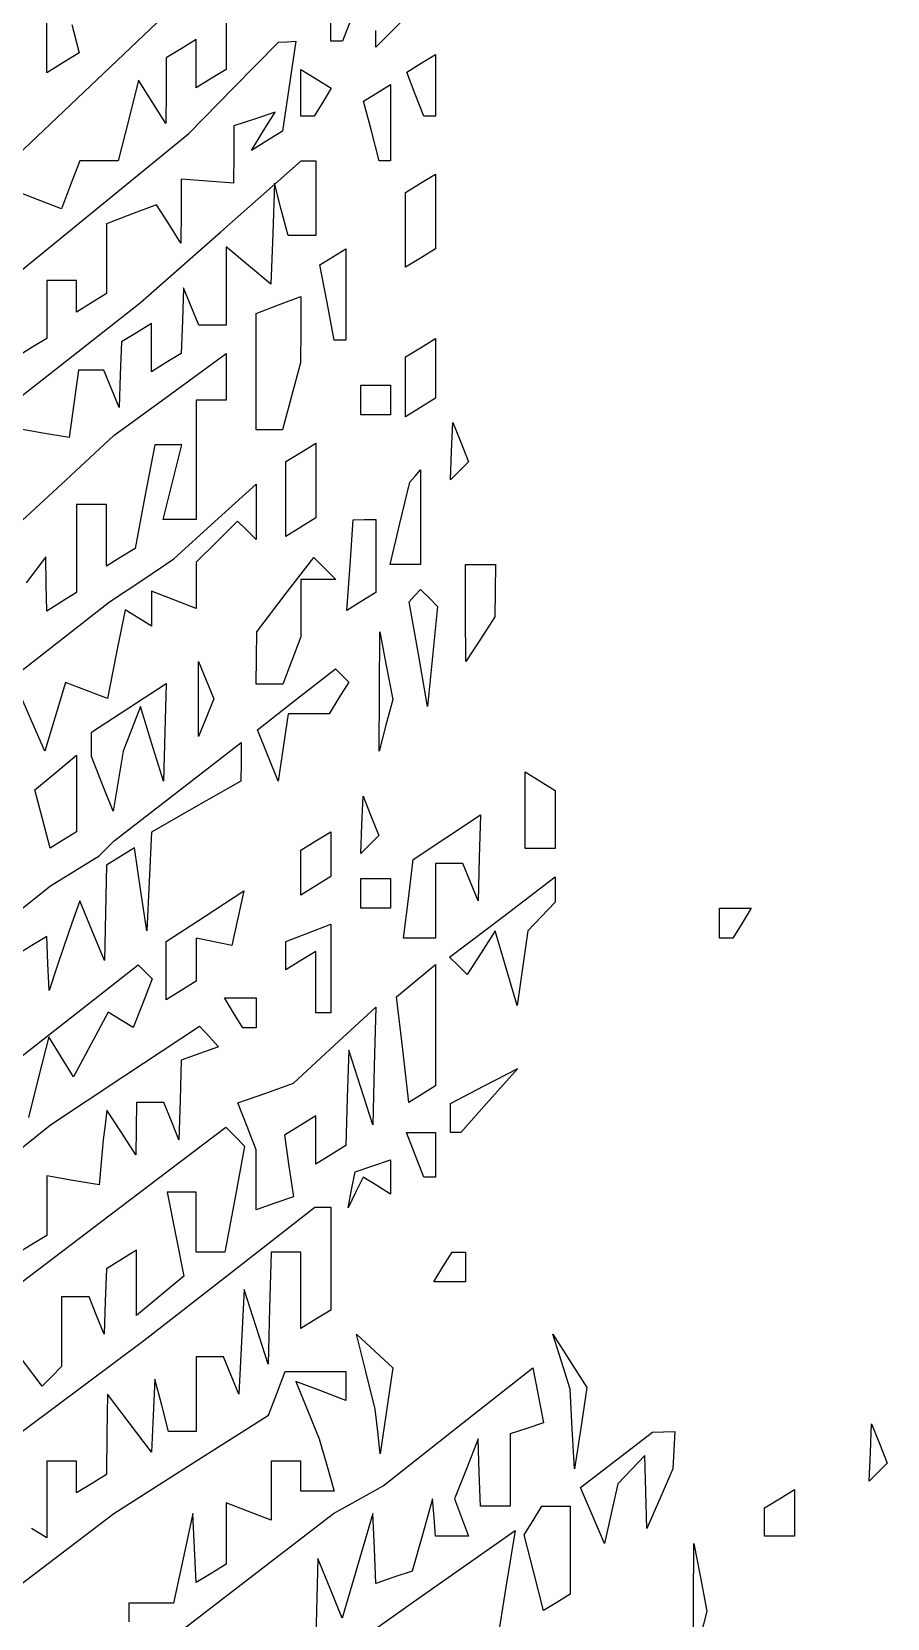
# Model space of a CAD drawing. Extents: x 137 to 489, y 18 to 824.
# Drawn here: x 405.4 to 451.1, y 401.4 to 486.3 of the extents above; entities that cross this region are included whole.
import ezdxf

# ---------------------------------------------------------------- set-up
doc = ezdxf.new("R2010")
doc.units = 0
doc.layers.add('Vrstva_1', color=7, linetype='CONTINUOUS')

msp = doc.modelspace()

# ---------------------------------------------------------------- linework, layer by layer
at = {"layer": 'Vrstva_1', "color": 7}
for p, q in [((409.21251, 484.107591), (414.557348, 489.201704)), ((406.157357, 486.203641), (406.157357, 488.289061)), ((415.757367, 487.413468), (415.757367, 485.860706)), ((407.501858, 486.702935), (407.896639, 485.193232)), ((421.357351, 485.8128), (421.357351, 487.012791)), ((422.446649, 487.012791), (421.986161, 485.8128)), ((425.409817, 487.145254), (424.583575, 486.319011)), ((406.157357, 484.11822), (406.157357, 486.203641)), ((414.157351, 485.907902), (413.357357, 485.413483)), ((414.157351, 484.61349), (414.157351, 485.907902)), ((415.757367, 485.860706), (415.757367, 484.307887)), ((416.157364, 483.319389), (418.557345, 485.768948)), ((418.557345, 485.768948), (419.018797, 485.791625)), ((419.018797, 485.791625), (419.480249, 485.814302)), ((419.480249, 485.814302), (419.12657, 483.404513)), ((421.67177, 485.8128), (421.357351, 485.8128)), ((421.986161, 485.8128), (421.67177, 485.8128)), ((423.757361, 485.492797), (423.757361, 486.387354)), ((424.583575, 486.319011), (423.757361, 485.492797)), ((407.896639, 485.193232), (407.026942, 484.655726)), ((412.557364, 484.919065), (412.546025, 483.166261)), ((413.357357, 485.413483), (412.557364, 484.919065)), ((426.192293, 484.634239), (426.957364, 485.107087)), ((426.957364, 485.107087), (426.957364, 483.459874)), ((403.867672, 479.013477), (409.21251, 484.107591)), ((407.027055, 484.655726), (406.157357, 484.11822)), ((407.026942, 484.655726), (407.027055, 484.655726)), ((414.157351, 483.319049), (414.157351, 484.61349)), ((415.757367, 484.307887), (414.957345, 483.813468)), ((419.757364, 483.059877), (419.757364, 484.307065)), ((419.757364, 484.307065), (420.570397, 483.804595)), ((425.427222, 484.16142), (426.192293, 484.634239)), ((425.877874, 482.987027), (425.427222, 484.16142)), ((411.069118, 483.730016), (410.527446, 481.571745)), ((411.801902, 482.571751), (411.069118, 483.730016)), ((412.546025, 483.166261), (412.534687, 481.413487)), ((413.757354, 480.86983), (416.157364, 483.319389)), ((414.957345, 483.813468), (414.157351, 483.319049)), ((419.12657, 483.404513), (418.772891, 480.994724)), ((420.570397, 483.804595), (421.383458, 483.302098)), ((421.383458, 483.302098), (420.923197, 482.55738)), ((423.83245, 483.058998), (424.557354, 483.506986)), ((424.557354, 483.506986), (424.557354, 481.459776)), ((426.957364, 483.459874), (426.957364, 481.812661)), ((412.534687, 481.413487), (411.801902, 482.571751)), ((419.757364, 481.812661), (419.757364, 483.059877)), ((420.923197, 482.55738), (420.462935, 481.812661)), ((423.107575, 482.610983), (423.83245, 483.058998)), ((423.52577, 481.011761), (423.107575, 482.610983)), ((426.328526, 481.812661), (425.877874, 482.987027)), ((410.527446, 481.571745), (409.985745, 479.413474)), ((417.272117, 481.652561), (416.164139, 481.283235)), ((418.380066, 482.021858), (417.272117, 481.652561)), ((417.745106, 480.994469), (418.380066, 482.021858)), ((420.110135, 481.812661), (419.757364, 481.812661)), ((420.462935, 481.812661), (420.110135, 481.812661)), ((424.557354, 481.459776), (424.557354, 479.412567)), ((426.642945, 481.812661), (426.328526, 481.812661)), ((426.957364, 481.812661), (426.642945, 481.812661)), ((402.557357, 471.724838), (413.757354, 480.86983)), ((416.164139, 481.283235), (416.161304, 479.748756)), ((417.110145, 479.96708), (417.745106, 480.994469)), ((418.772891, 480.994724), (417.941518, 480.480888)), ((423.943965, 479.412567), (423.52577, 481.011761)), ((416.161304, 479.748756), (416.158469, 478.214306)), ((417.941518, 480.480888), (417.110145, 479.96708)), ((407.930372, 479.413474), (407.43805, 478.130485)), ((408.958044, 479.413474), (407.930372, 479.413474)), ((409.985745, 479.413474), (408.958044, 479.413474)), ((415.468318, 475.613405), (419.77389, 479.413389)), ((419.77389, 479.413389), (420.165411, 479.413389)), ((420.165411, 479.413389), (420.556961, 479.413389)), ((420.556961, 479.413389), (420.556961, 477.413405)), ((424.250646, 479.412567), (423.943965, 479.412567)), ((424.557354, 479.412567), (424.250646, 479.412567)), ((407.43805, 478.130485), (406.945701, 476.847468)), ((413.358463, 478.436542), (413.347124, 476.725436)), ((414.758466, 478.325424), (413.358463, 478.436542)), ((416.158469, 478.214306), (414.758466, 478.325424)), ((418.342564, 478.213398), (418.249871, 475.515439)), ((418.708403, 476.813395), (418.342564, 478.213398)), ((425.357348, 477.718157), (426.157342, 478.212576)), ((426.157342, 478.212576), (426.957364, 478.706995)), ((426.957364, 478.706995), (426.957364, 476.706983)), ((405.793389, 477.289644), (404.641106, 477.73182)), ((406.945701, 476.847468), (405.793389, 477.289644)), ((420.556961, 477.413405), (420.556961, 475.413392)), ((425.357348, 475.718145), (425.357348, 477.718157)), ((410.696334, 476.555839), (409.36028, 476.043137)), ((412.032359, 477.068513), (410.696334, 476.555839)), ((412.684072, 476.041436), (412.032359, 477.068513)), ((413.347124, 476.725436), (413.335786, 475.014331)), ((419.074271, 475.413392), (418.708403, 476.813395)), ((426.957364, 476.706983), (426.957364, 474.706998)), ((409.36028, 476.043137), (409.36028, 474.175956)), ((411.162775, 471.813392), (415.468318, 475.613405)), ((413.335786, 475.014331), (412.684072, 476.041436)), ((418.249871, 475.515439), (418.156894, 472.81748)), ((425.357348, 473.718132), (425.357348, 475.718145)), ((416.956904, 473.813405), (415.756913, 474.809301)), ((415.756913, 474.809301), (415.756913, 472.711351)), ((419.815616, 475.413392), (419.074271, 475.413392)), ((420.556961, 475.413392), (419.815616, 475.413392)), ((421.464643, 474.278769), (422.157345, 474.706885)), ((422.157345, 474.706885), (422.157345, 472.259679)), ((426.957364, 474.706998), (426.157342, 474.21258)), ((409.36028, 474.175956), (409.36028, 472.308746)), ((418.156894, 472.81748), (416.956904, 473.813405)), ((420.77194, 473.850652), (421.464643, 474.278769)), ((421.157906, 471.831562), (420.77194, 473.850652)), ((426.157342, 474.21258), (425.357348, 473.718132)), ((406.960299, 473.014318), (406.160277, 473.014318)), ((406.160277, 473.014318), (406.160277, 471.461556)), ((407.760293, 473.014318), (406.960299, 473.014318)), ((407.760293, 472.167128), (407.760293, 473.014318)), ((407.760293, 471.319909), (407.760293, 472.167128)), ((409.36028, 472.308746), (408.560287, 471.814328)), ((413.483216, 472.613386), (413.420003, 470.860611)), ((413.886728, 471.61338), (413.483216, 472.613386)), ((415.756913, 472.711351), (415.756913, 470.613402)), ((418.557345, 471.701764), (419.757364, 472.162252)), ((419.757364, 472.162252), (419.746025, 470.387339)), ((422.157345, 472.259679), (422.157345, 469.812444)), ((406.160277, 471.461556), (406.160277, 469.908765)), ((406.571896, 468.213392), (411.162775, 471.813392)), ((408.560287, 471.814328), (407.760293, 471.319909)), ((414.290239, 470.613402), (413.886728, 471.61338)), ((417.357354, 471.241276), (418.557345, 471.701764)), ((421.543871, 469.812444), (421.157906, 471.831562)), ((411.756803, 470.707824), (410.956809, 470.213405)), ((411.756803, 469.413383), (411.756803, 470.707824)), ((413.420003, 470.860611), (413.356791, 469.107808)), ((415.023562, 470.613402), (414.290239, 470.613402)), ((415.756913, 470.613402), (415.023562, 470.613402)), ((417.357354, 468.12685), (417.357354, 471.241276)), ((406.160277, 469.908765), (405.420832, 469.451735)), ((410.156816, 469.718957), (410.093603, 467.966183)), ((410.956809, 470.213405), (410.156816, 469.718957)), ((419.746025, 470.387339), (419.734687, 468.612454)), ((421.850608, 469.812444), (421.543871, 469.812444)), ((422.157345, 469.812444), (421.850608, 469.812444)), ((426.157342, 469.412561), (426.957364, 469.907008)), ((426.957364, 469.907008), (426.957364, 468.306992)), ((405.420832, 469.451735), (404.681386, 468.994734)), ((411.756803, 468.11897), (411.756803, 469.413383)), ((413.356791, 469.107808), (412.556797, 468.613389)), ((412.757348, 466.902595), (415.757367, 469.094825)), ((415.757367, 469.094825), (415.757367, 467.854101)), ((425.357348, 468.918142), (426.157342, 469.412561)), ((425.357348, 467.318154), (425.357348, 468.918142)), ((401.981017, 464.613392), (406.571896, 468.213392)), ((407.867981, 468.213392), (407.612296, 466.413392)), ((408.545688, 468.213392), (407.867981, 468.213392)), ((409.223367, 468.213392), (408.545688, 468.213392)), ((409.626879, 467.213386), (409.223367, 468.213392)), ((410.093603, 467.966183), (410.030391, 466.21338)), ((412.556797, 468.613389), (411.756803, 468.11897)), ((417.357354, 465.012454), (417.357354, 468.12685)), ((419.734687, 468.612454), (419.252315, 466.812454)), ((426.957364, 468.306992), (426.957364, 466.707005)), ((410.030391, 466.21338), (409.626879, 467.213386)), ((415.757367, 467.854101), (415.757367, 466.613405)), ((422.957367, 466.612583), (422.957367, 467.412576)), ((422.957367, 467.412576), (423.757361, 467.412576)), ((423.757361, 467.412576), (424.557354, 467.412576)), ((424.557354, 467.412576), (424.557354, 466.612583)), ((425.357348, 465.718139), (425.357348, 467.318154)), ((407.612296, 466.413392), (407.356611, 464.613392)), ((409.757357, 464.710394), (412.757348, 466.902595)), ((414.957345, 466.613405), (414.157351, 466.613405)), ((414.157351, 466.613405), (414.157351, 463.413402)), ((415.757367, 466.613405), (414.957345, 466.613405)), ((419.252315, 466.812454), (418.769943, 465.012454)), ((422.957367, 465.812561), (422.957367, 466.612583)), ((424.557354, 466.612583), (424.557354, 465.812561)), ((426.157342, 466.212557), (425.357348, 465.718139)), ((426.957364, 466.707005), (426.157342, 466.212557)), ((423.757361, 465.812561), (422.957367, 465.812561)), ((424.557354, 465.812561), (423.757361, 465.812561)), ((427.82057, 463.878992), (427.883783, 465.412309)), ((427.883783, 465.412309), (428.303962, 464.362328)), ((405.956608, 464.848384), (404.556633, 465.083376)), ((407.356611, 464.613392), (405.956608, 464.848384)), ((406.957351, 462.115587), (409.757357, 464.710394)), ((418.06406, 465.012454), (417.357354, 465.012454)), ((418.769943, 465.012454), (418.063238, 465.012454)), ((418.063238, 465.012454), (418.06406, 465.012454)), ((411.935414, 464.213395), (411.415398, 461.441452)), ((412.661622, 464.213395), (411.935414, 464.213395)), ((413.38783, 464.213395), (412.661622, 464.213395)), ((412.885871, 462.213383), (413.38783, 464.213395)), ((418.957342, 463.318016), (419.757364, 463.812435)), ((419.757364, 463.812435), (420.557357, 464.306854)), ((420.557357, 464.306854), (420.557357, 462.306841)), ((427.757357, 462.345647), (427.82057, 463.878992)), ((428.303962, 464.362328), (428.724142, 463.312318)), ((414.157351, 463.413402), (414.157351, 460.213398)), ((418.957342, 461.318003), (418.957342, 463.318016)), ((425.869909, 462.545773), (426.157342, 462.879099)), ((426.157342, 462.879099), (426.157342, 460.345776)), ((428.240693, 462.828983), (427.757357, 462.345647)), ((428.240806, 462.828983), (428.240693, 462.828983)), ((428.724142, 463.312318), (428.240806, 462.828983)), ((404.157345, 459.520809), (406.957351, 462.115587)), ((412.383912, 460.213398), (412.885871, 462.213383)), ((415.157216, 460.112598), (417.357213, 462.112724)), ((417.357213, 462.112724), (417.357213, 460.629723)), ((420.557357, 462.306841), (420.557357, 460.306857)), ((425.054665, 460.012422), (425.582447, 462.212419)), ((425.582447, 462.212419), (425.869909, 462.545773)), ((411.415398, 461.441452), (410.895383, 458.669509)), ((418.957342, 459.317991), (418.957342, 461.318003)), ((408.557367, 461.013392), (407.757345, 461.013392)), ((407.757345, 461.013392), (407.757345, 458.660608)), ((409.357361, 461.013392), (408.557367, 461.013392)), ((409.357361, 459.36618), (409.357361, 461.013392)), ((417.357213, 460.629723), (417.357213, 459.146721)), ((420.557357, 460.306857), (419.757364, 459.812438)), ((426.157342, 460.345776), (426.157342, 457.812425)), ((413.270617, 460.213398), (412.383912, 460.213398)), ((412.957219, 458.112472), (415.157216, 460.112598)), ((414.157351, 460.213398), (413.270617, 460.213398)), ((416.366731, 460.137203), (415.261984, 459.032428)), ((416.861972, 459.641962), (416.366731, 460.137203)), ((417.357213, 459.146721), (416.861972, 459.641962)), ((419.757364, 459.812438), (418.957342, 459.317991)), ((422.387348, 457.782151), (422.557427, 460.20926)), ((422.557427, 460.20926), (423.157436, 460.210847)), ((423.157436, 460.210847), (423.757446, 460.212463)), ((423.757446, 460.212463), (423.757446, 458.259676)), ((424.526882, 457.812425), (425.054665, 460.012422)), ((407.757345, 458.660608), (407.757345, 456.307824)), ((409.357361, 457.718967), (409.357361, 459.36618)), ((410.895383, 458.669509), (410.126372, 458.194252)), ((415.261984, 459.032428), (414.157209, 457.927682)), ((406.106334, 458.213386), (405.052668, 456.825827)), ((406.131846, 456.766186), (406.106334, 458.213386)), ((410.126372, 458.194252), (409.357361, 457.718967)), ((411.239367, 456.962939), (412.957219, 458.112472)), ((414.157209, 457.927682), (414.157209, 456.695632)), ((418.918876, 456.200476), (420.446353, 458.188526)), ((420.446353, 458.188526), (421.0344, 457.600479)), ((422.217269, 455.355043), (422.387348, 457.782151)), ((423.757446, 458.259676), (423.757446, 456.306888)), ((425.342126, 457.812425), (424.526882, 457.812425)), ((426.157342, 457.812425), (425.342126, 457.812425)), ((428.570532, 455.212432), (428.559194, 457.812425)), ((428.559194, 457.812425), (429.359187, 457.812425)), ((429.359187, 457.812425), (430.159209, 457.812425)), ((430.159209, 457.812425), (430.147871, 456.412422)), ((409.521515, 455.813405), (411.239367, 456.962939)), ((420.68914, 457.012432), (419.755805, 457.012432)), ((419.755805, 457.012432), (419.755805, 455.477868)), ((421.622447, 457.012432), (420.68914, 457.012432)), ((421.0344, 457.600479), (421.622447, 457.012432)), ((406.157357, 455.318957), (406.131846, 456.766186)), ((407.757345, 456.307824), (406.957351, 455.813405)), ((412.957219, 455.924098), (411.7572, 456.384586)), ((411.7572, 456.384586), (411.7572, 455.451761)), ((414.157209, 456.695632), (414.157209, 455.463609)), ((417.39137, 454.212425), (418.918876, 456.200476)), ((423.757446, 456.306888), (422.987386, 455.830951)), ((425.547128, 455.812441), (425.852334, 456.145795)), ((425.852334, 456.145795), (426.157483, 456.479121)), ((426.157483, 456.479121), (426.613918, 456.022687)), ((426.613918, 456.022687), (427.070353, 455.56628)), ((430.147871, 456.412422), (430.136532, 455.012419)), ((396.43937, 445.589688), (409.521515, 455.813405)), ((406.957351, 455.813405), (406.157357, 455.318957)), ((410.352009, 455.387414), (409.877858, 453.016602)), ((411.054605, 454.953203), (410.352009, 455.387414)), ((411.7572, 455.451761), (411.7572, 454.518964)), ((414.157209, 455.463609), (412.957219, 455.924098)), ((419.755805, 455.477868), (419.755805, 453.943276)), ((422.987301, 455.830951), (422.217269, 455.355043)), ((422.987386, 455.830951), (422.987301, 455.830951)), ((426.04132, 453.012463), (425.547128, 455.812441)), ((427.070353, 455.56628), (426.802791, 452.889354)), ((428.581871, 452.612438), (428.570532, 455.212432)), ((411.7572, 454.518964), (411.054605, 454.953203)), ((430.136532, 455.012419), (429.357345, 453.812428)), ((417.374362, 452.812422), (417.39137, 454.212425)), ((419.755805, 453.943276), (419.270202, 452.677861)), ((423.959953, 451.012734), (423.976961, 454.212737)), ((423.976961, 454.212737), (424.324857, 452.403411)), ((429.357345, 453.812428), (428.581871, 452.612438)), ((409.877858, 453.016602), (409.403707, 450.645789)), ((414.283663, 450.612737), (414.283663, 452.61275)), ((414.283663, 452.61275), (414.687175, 451.612743)), ((417.357354, 451.412419), (417.374362, 452.812422)), ((419.270202, 452.677861), (418.784627, 451.412419)), ((426.535483, 450.212457), (426.04132, 453.012463)), ((426.802791, 452.889354), (426.535483, 450.212457)), ((419.515965, 450.59451), (421.601698, 452.235146)), ((421.601698, 452.235146), (421.959685, 451.877159)), ((421.959685, 451.877159), (422.317644, 451.5192)), ((424.324857, 452.403411), (424.672781, 450.594085)), ((405.366832, 449.413398), (404.669679, 451.013386)), ((407.167483, 451.503893), (406.61572, 449.658652)), ((408.285581, 451.074841), (407.167483, 451.503893)), ((409.403707, 450.645789), (408.285581, 451.074841)), ((410.557408, 450.139181), (412.55742, 451.449638)), ((412.55742, 451.449638), (412.477767, 448.831191)), ((414.687175, 451.612743), (415.090687, 450.612737)), ((418.07177, 451.412419), (417.357354, 451.412419)), ((418.784627, 451.412419), (418.070211, 451.412419)), ((418.070211, 451.412419), (418.07177, 451.412419)), ((422.317644, 451.5192), (421.790343, 450.665972)), ((423.942945, 447.812731), (423.959953, 451.012734)), ((408.557424, 448.828724), (410.557408, 450.139181)), ((411.177855, 450.21274), (410.714561, 449.01275)), ((411.787984, 448.212728), (411.177855, 450.21274)), ((414.283663, 448.612753), (414.283663, 450.612737)), ((415.090687, 450.612737), (414.687175, 449.612731)), ((417.430233, 448.953874), (419.515965, 450.59451)), ((421.790343, 450.665972), (421.263014, 449.812743)), ((424.672781, 450.594085), (424.308728, 449.203408)), ((406.063984, 447.813383), (405.366832, 449.413398)), ((406.61572, 449.658652), (406.063984, 447.813383)), ((414.687175, 449.612731), (414.283663, 448.612753)), ((419.068715, 449.812743), (418.805773, 448.012743)), ((420.165865, 449.812743), (419.068715, 449.812743)), ((421.263014, 449.812743), (420.165865, 449.812743)), ((424.307027, 449.203408), (423.942945, 447.812731)), ((424.308728, 449.203408), (424.307027, 449.203408)), ((408.557424, 448.186167), (408.557424, 448.828724)), ((410.714561, 449.01275), (410.251294, 447.812731)), ((412.477767, 448.831191), (412.398113, 446.212743)), ((417.986617, 447.583323), (417.430233, 448.953874)), ((406.639928, 446.681169), (407.757345, 447.608551)), ((407.757345, 447.608551), (407.757345, 445.557798)), ((408.557424, 447.543609), (408.557424, 448.186167)), ((409.133792, 446.078183), (408.557424, 447.543609)), ((410.251294, 447.812731), (409.980869, 446.212743)), ((412.398113, 446.212743), (411.787984, 448.212728)), ((413.16052, 445.650973), (416.560507, 448.288668)), ((416.560507, 448.288668), (416.554838, 447.250989)), ((418.543002, 446.212743), (417.986617, 447.583323)), ((418.805773, 448.012743), (418.543002, 446.212743)), ((405.522539, 445.753786), (406.639928, 446.681169)), ((416.554838, 447.250989), (416.549169, 446.213282)), ((431.757354, 444.659953), (431.757354, 446.707162)), ((431.757354, 446.707162), (432.557348, 446.212743)), ((409.710132, 444.612728), (409.133792, 446.078183)), ((409.980557, 446.212743), (409.710132, 444.612728)), ((409.980869, 446.212743), (409.980557, 446.212743)), ((416.549169, 446.213282), (414.154233, 444.850498)), ((432.557348, 446.212743), (433.357342, 445.718324)), ((405.930898, 444.192208), (405.522539, 445.753786)), ((407.757345, 445.557798), (407.757345, 443.507046)), ((409.760504, 443.013279), (413.16052, 445.650973)), ((423.02058, 443.87932), (423.083792, 445.412665)), ((423.083792, 445.412665), (423.503972, 444.362655)), ((433.357342, 445.718324), (433.357342, 444.165534)), ((406.339257, 442.63063), (405.930898, 444.192208)), ((414.154233, 444.850498), (411.759269, 443.487685)), ((423.503972, 444.362655), (423.924151, 443.312646)), ((427.557345, 443.219471), (429.357345, 444.407783)), ((429.357345, 444.407783), (429.294132, 442.110217)), ((431.757354, 442.612743), (431.757354, 444.659953)), ((433.357342, 444.165534), (433.357342, 442.612743)), ((407.757345, 443.507046), (407.048315, 443.068838)), ((411.759269, 443.487685), (411.639364, 440.850501)), ((420.557357, 443.012627), (421.357351, 443.507046)), ((421.357351, 443.507046), (421.357351, 442.307055)), ((422.957367, 442.346003), (423.02058, 443.87932)), ((423.924151, 443.312646), (423.440816, 442.82931)), ((407.048315, 443.068838), (406.339257, 442.63063)), ((408.96051, 442.213285), (409.360507, 442.613282)), ((409.360507, 442.613282), (409.760504, 443.013279)), ((410.850283, 442.640409), (410.104743, 442.179638)), ((411.184885, 440.426835), (410.850283, 442.640409)), ((419.757364, 442.518208), (420.557357, 443.012627)), ((419.757364, 441.318217), (419.757364, 442.518208)), ((423.440702, 442.82931), (422.957367, 442.346003)), ((423.440816, 442.82931), (423.440702, 442.82931)), ((425.757345, 442.031131), (427.557345, 443.219471)), ((432.557348, 442.612743), (431.757354, 442.612743)), ((433.357342, 442.612743), (432.557348, 442.612743)), ((407.662611, 441.413291), (408.96051, 442.213285)), ((409.359203, 441.718866), (409.303077, 439.166069)), ((410.104743, 442.179638), (409.359203, 441.718866)), ((421.357351, 442.307055), (421.357351, 441.107065)), ((425.504211, 439.921871), (425.757345, 442.031131)), ((427.690573, 441.812636), (426.957222, 441.812636)), ((426.957222, 441.812636), (426.957222, 439.812624)), ((428.423896, 441.812636), (427.690573, 441.812636)), ((428.827408, 440.81263), (428.423896, 441.812636)), ((429.294132, 442.110217), (429.23092, 439.812624)), ((406.364712, 440.613269), (407.662611, 441.413291)), ((411.639364, 440.850501), (411.519458, 438.213288)), ((419.757364, 440.118198), (419.757364, 441.318217)), ((421.357351, 441.107065), (420.557357, 440.612617)), ((422.957367, 440.21262), (422.957367, 441.012614)), ((422.957367, 441.012614), (423.757361, 441.012614)), ((423.757361, 441.012614), (424.557354, 441.012614)), ((424.557354, 441.012614), (424.557354, 440.21262)), ((429.23092, 439.812624), (428.827408, 440.81263)), ((430.535565, 438.941792), (433.357342, 441.094054)), ((433.357342, 441.094054), (433.357342, 440.413342)), ((398.062602, 433.997036), (406.364712, 440.613269)), ((411.519458, 438.213288), (411.184885, 440.426835)), ((414.628554, 438.985701), (416.699745, 440.342816)), ((416.699745, 440.342816), (416.381046, 438.877729)), ((420.557357, 440.612617), (419.757364, 440.118198)), ((422.957367, 439.412627), (422.957367, 440.21262)), ((424.557354, 440.21262), (424.557354, 439.412627)), ((425.251077, 437.812639), (425.504211, 439.921871)), ((433.357342, 440.413342), (433.357342, 439.73263)), ((407.931137, 439.813276), (407.508633, 438.613285)), ((408.58903, 438.213288), (407.931137, 439.813276)), ((409.303077, 439.166069), (409.246951, 436.613272)), ((423.757361, 439.412627), (422.957367, 439.412627)), ((424.557354, 439.412627), (423.757361, 439.412627)), ((426.957222, 439.812624), (426.957222, 437.812639)), ((433.357342, 439.73263), (432.625096, 438.972633)), ((442.157357, 438.612633), (442.157357, 439.412627)), ((442.157357, 439.412627), (443.004576, 439.412627)), ((443.004576, 439.412627), (443.851767, 439.412627)), ((443.851767, 439.412627), (443.357348, 438.612633)), ((407.508633, 438.613285), (407.086157, 437.413266)), ((409.246951, 436.613272), (408.58903, 438.213288)), ((412.557364, 437.628614), (414.628554, 438.985701)), ((416.381046, 438.877729), (416.062318, 437.412614)), ((420.157361, 438.101943), (421.357351, 438.562403)), ((421.357351, 438.562403), (421.357351, 436.187537)), ((427.713789, 436.789502), (430.535565, 438.941792)), ((430.157395, 438.212636), (429.400885, 437.035805)), ((430.740964, 436.212624), (430.157395, 438.212636)), ((431.892822, 438.212636), (431.608677, 436.212624)), ((432.625096, 438.972633), (431.892822, 438.212636)), ((442.157357, 437.812639), (442.157357, 438.612633)), ((443.357348, 438.612633), (442.862929, 437.812639)), ((405.359291, 437.413266), (404.559298, 436.918847)), ((406.159285, 437.907713), (405.359291, 437.413266)), ((406.222498, 436.460485), (406.159285, 437.907713)), ((407.086157, 437.413266), (406.685934, 436.213276)), ((412.557364, 436.073414), (412.557364, 437.628614)), ((415.109849, 437.61274), (414.157351, 437.812866)), ((414.157351, 437.812866), (414.157351, 436.660072)), ((416.062318, 437.412614), (415.109849, 437.61274)), ((418.957342, 437.641455), (420.157361, 438.101943)), ((418.957342, 436.879814), (418.957342, 437.641455)), ((426.10422, 437.812639), (425.251077, 437.812639)), ((426.957222, 437.812639), (426.104079, 437.812639)), ((426.104079, 437.812639), (426.10422, 437.812639)), ((442.510129, 437.812639), (442.157357, 437.812639)), ((442.862929, 437.812639), (442.510129, 437.812639)), ((406.28571, 435.013285), (406.222498, 436.460485)), ((414.157351, 436.660072), (414.157351, 435.507279)), ((418.957342, 436.118202), (418.957342, 436.879814)), ((419.757364, 436.61262), (418.957342, 436.118202)), ((420.557357, 437.107039), (419.757364, 436.61262)), ((420.557357, 435.459855), (420.557357, 437.107039)), ((428.179096, 436.324224), (427.713789, 436.789502)), ((429.400885, 437.035805), (428.644346, 435.858973)), ((403.028731, 430.097669), (411.057099, 436.381824)), ((406.685934, 436.213276), (406.28571, 435.013285)), ((411.057099, 436.381824), (411.426737, 436.012186)), ((411.796375, 435.642548), (411.293735, 434.33263)), ((411.426737, 436.012186), (411.796375, 435.642548)), ((412.557364, 434.518214), (412.557364, 436.073414)), ((421.357351, 436.187537), (421.357351, 433.812614)), ((425.914243, 435.542825), (426.957364, 436.408526)), ((426.957364, 436.408526), (426.957364, 433.157783)), ((428.644346, 435.858973), (428.179096, 436.324224)), ((431.324561, 434.212639), (430.740964, 436.212624)), ((431.608677, 436.212624), (431.324561, 434.212639)), ((413.357357, 435.012633), (412.557364, 434.518214)), ((414.157351, 435.507279), (413.357357, 435.012633)), ((420.557357, 433.812614), (420.557357, 435.459855)), ((424.871121, 434.677096), (425.914243, 435.542825)), ((411.293735, 434.33263), (410.791068, 433.02274)), ((416.157364, 433.812614), (415.662945, 434.612636)), ((415.662945, 434.612636), (416.510135, 434.612636)), ((416.510135, 434.612636), (417.357354, 434.612636)), ((417.357354, 434.612636), (417.357354, 433.812614)), ((421.557364, 432.080391), (423.757361, 434.112803)), ((423.757361, 434.112803), (423.677707, 430.963115)), ((425.201017, 431.851294), (424.871121, 434.677096)), ((409.438998, 433.858337), (408.512863, 432.127871)), ((410.115033, 433.440539), (409.438998, 433.858337)), ((410.791068, 433.02274), (410.115033, 433.440539)), ((410.346907, 430.461354), (414.328734, 433.109112)), ((414.328734, 433.109112), (414.843165, 432.55182)), ((416.651783, 433.01262), (416.157364, 433.812614)), ((417.357354, 433.812614), (417.357354, 433.01262)), ((420.957354, 433.812614), (420.557357, 433.812614)), ((421.357351, 433.812614), (420.957354, 433.812614)), ((426.957364, 433.157783), (426.957364, 429.907039)), ((406.268674, 432.530079), (405.726973, 430.371808)), ((406.927701, 431.463742), (406.268674, 432.530079)), ((414.843165, 432.55182), (415.357569, 431.994557)), ((417.004583, 433.01262), (416.651783, 433.01262)), ((417.357354, 433.01262), (417.004583, 433.01262)), ((407.586756, 430.397376), (406.927701, 431.463742)), ((408.512863, 432.127871), (407.586756, 430.397376)), ((414.357591, 431.637392), (413.357584, 431.280255)), ((415.357569, 431.994557), (414.357591, 431.637392)), ((419.357367, 430.048006), (421.557364, 432.080391)), ((422.317049, 431.813452), (422.237395, 429.260655)), ((422.957565, 429.813439), (422.317049, 431.813452)), ((425.530913, 429.025465), (425.201017, 431.851294)), ((413.357584, 431.280255), (413.294372, 429.146929)), ((423.677707, 430.963115), (423.598054, 427.813455)), ((429.557272, 429.900888), (431.357272, 430.845449)), ((431.357272, 430.845449), (429.833282, 429.129043)), ((405.726973, 430.371808), (405.185272, 428.213537)), ((406.365109, 427.813597), (410.346907, 430.461354)), ((417.874365, 429.523965), (419.357367, 430.048006)), ((423.598054, 427.813455), (422.957565, 429.813439)), ((426.957364, 429.907039), (426.244139, 429.466252)), ((427.757272, 428.956328), (429.557272, 429.900888)), ((410.95749, 429.013587), (410.946151, 427.613584)), ((411.690813, 429.013587), (410.95749, 429.013587)), ((412.424135, 429.013587), (411.690813, 429.013587)), ((412.827647, 428.013581), (412.424135, 429.013587)), ((413.294372, 429.146929), (413.231159, 427.013603)), ((416.391335, 428.999953), (417.874365, 429.523965)), ((416.874359, 427.741285), (416.391335, 428.999953)), ((422.237395, 429.260655), (422.157742, 426.707887)), ((426.244139, 429.466252), (425.530913, 429.025465)), ((427.757272, 428.184482), (427.757272, 428.956328)), ((429.833282, 429.129043), (428.309291, 427.412636)), ((409.383723, 428.613591), (409.279124, 427.813597)), ((410.159225, 427.4136), (409.383723, 428.613591)), ((413.231159, 427.013603), (412.827647, 428.013581)), ((420.557754, 428.307874), (419.719465, 427.789786)), ((420.557754, 427.013461), (420.557754, 428.307874)), ((427.757272, 427.412636), (427.757272, 428.184482)), ((399.38125, 422.213584), (406.365109, 427.813597)), ((409.279124, 427.813597), (409.174526, 427.013603)), ((410.934813, 426.213581), (410.159225, 427.4136)), ((410.946151, 427.613584), (410.934813, 426.213581)), ((412.647534, 425.352501), (415.743902, 427.691424)), ((415.743902, 427.691424), (416.245521, 427.189805)), ((416.245521, 427.189805), (416.747169, 426.688186)), ((417.357354, 426.482589), (416.874359, 427.741285)), ((419.719465, 427.789786), (418.881175, 427.271698)), ((418.881175, 427.271698), (419.119569, 425.616945)), ((425.868038, 426.212589), (425.407578, 427.412608)), ((425.407578, 427.412608), (426.182457, 427.412608)), ((426.182457, 427.412608), (426.957364, 427.412608)), ((426.957364, 427.412608), (426.957364, 426.212589)), ((428.033367, 427.412636), (427.757272, 427.412636)), ((428.309291, 427.412636), (428.033367, 427.412636)), ((409.174526, 427.013603), (409.066809, 425.813584)), ((416.747169, 426.688186), (416.214879, 423.850904)), ((417.357354, 424.881354), (417.357354, 426.482589)), ((420.557754, 425.71902), (420.557754, 427.013461)), ((422.157742, 426.707887), (421.357748, 426.213439)), ((409.066809, 425.813584), (408.959093, 424.613594)), ((419.119569, 425.616945), (419.357962, 423.962192)), ((421.357748, 426.213439), (420.557754, 425.71902)), ((422.657206, 425.313439), (423.607209, 425.630126)), ((423.607209, 425.630126), (424.557213, 425.946784)), ((424.557213, 425.946784), (424.557213, 425.032894)), ((426.328526, 425.012598), (425.868038, 426.212589)), ((426.957364, 426.212589), (426.957364, 425.012598)), ((407.55909, 424.848586), (406.159087, 425.083578)), ((406.159087, 425.083578), (406.159087, 423.495723)), ((408.959093, 424.613594), (407.55909, 424.848586)), ((409.551137, 423.013578), (412.647534, 425.352501)), ((417.357354, 423.28012), (417.357354, 424.881354)), ((422.467285, 424.343452), (422.657206, 425.313439)), ((423.093883, 425.023427), (422.685694, 424.198432)), ((423.825534, 424.571216), (423.093883, 425.023427)), ((424.557213, 424.119033), (423.825534, 424.571216)), ((424.557213, 425.032894), (424.557213, 424.119033)), ((426.642945, 425.012598), (426.328526, 425.012598)), ((426.957364, 425.012598), (426.642945, 425.012598)), ((413.375102, 424.213597), (412.595093, 424.213597)), ((412.595093, 424.213597), (413.044044, 421.968784)), ((414.155083, 424.213597), (413.375102, 424.213597)), ((414.155083, 422.613581), (414.155083, 424.213597)), ((416.214879, 423.850904), (415.682589, 421.013594)), ((419.357962, 423.962192), (418.357984, 423.621156)), ((422.277364, 423.373436), (422.467285, 424.343452)), ((422.685694, 424.198432), (422.277364, 423.373436)), ((398.571279, 414.66223), (409.551137, 423.013578)), ((406.159087, 423.495723), (406.159087, 421.907868)), ((415.929515, 419.843424), (420.501685, 423.413518)), ((418.357361, 423.621156), (417.357354, 423.28012)), ((418.357984, 423.621156), (418.357361, 423.621156)), ((420.501685, 423.413518), (420.929518, 423.413518)), ((420.929518, 423.413518), (421.357351, 423.413518)), ((421.357351, 423.413518), (421.357351, 420.660737)), ((414.155083, 421.013594), (414.155083, 422.613581)), ((405.359093, 421.413449), (404.559071, 420.91903)), ((406.159087, 421.907868), (405.359093, 421.413449)), ((413.044044, 421.968784), (413.493024, 419.723972)), ((410.155087, 420.613597), (409.355093, 420.119178)), ((410.95508, 421.108016), (410.155087, 420.613597)), ((410.95508, 419.362838), (410.95508, 421.108016)), ((414.91885, 421.013594), (414.155083, 421.013594)), ((415.682589, 421.013594), (414.91885, 421.013594)), ((418.157348, 421.013509), (418.077694, 418.013518)), ((418.957342, 421.013509), (418.157348, 421.013509)), ((419.757364, 421.013509), (418.957342, 421.013509)), ((419.757364, 418.966299), (419.757364, 421.013509)), ((421.357351, 420.660737), (421.357351, 417.907928)), ((427.357361, 420.213487), (427.85178, 421.01348)), ((427.85178, 421.01348), (428.20458, 421.01348)), ((428.20458, 421.01348), (428.557351, 421.01348)), ((428.557351, 421.01348), (428.557351, 420.213487)), ((409.355093, 420.119178), (409.29188, 418.366375)), ((411.357345, 416.273329), (415.929515, 419.843424)), ((413.493024, 419.723972), (412.224038, 418.670816)), ((426.862942, 419.413465), (427.357361, 420.213487)), ((428.557351, 420.213487), (428.557351, 419.413465)), ((407.688321, 418.613584), (406.954998, 418.613584)), ((406.954998, 418.613584), (406.954998, 416.746942)), ((408.421644, 418.613584), (407.688321, 418.613584)), ((408.825156, 417.613578), (408.421644, 418.613584)), ((410.95508, 417.617688), (410.95508, 419.362838)), ((412.224038, 418.670816), (410.95508, 417.617688)), ((416.717036, 419.013496), (416.57417, 416.213518)), ((417.357553, 417.013512), (416.717036, 419.013496)), ((419.757364, 416.91909), (419.757364, 418.966299)), ((427.710132, 419.413465), (426.862942, 419.413465)), ((428.557351, 419.413465), (427.710132, 419.413465)), ((409.29188, 418.366375), (409.228668, 416.6136)), ((418.077694, 418.013518), (417.998041, 415.013499)), ((421.357351, 417.907928), (420.557357, 417.413509)), ((409.228668, 416.6136), (408.825156, 417.613578)), ((417.998041, 415.013499), (417.357553, 417.013512)), ((420.557357, 417.413509), (419.757364, 416.91909)), ((402.557357, 409.707751), (411.357345, 416.273329)), ((406.954998, 416.746942), (406.954998, 414.880243)), ((416.57417, 416.213518), (416.431304, 413.413512)), ((423.237827, 414.613389), (422.739921, 416.613402)), ((422.739921, 416.613402), (423.711298, 415.71085)), ((433.696876, 415.14823), (433.236472, 416.613657)), ((433.236472, 416.613657), (434.148038, 415.193244)), ((405.913181, 413.838454), (404.859543, 415.226013)), ((414.890957, 415.413496), (414.157606, 415.413496)), ((414.157606, 415.413496), (414.157606, 413.413512)), ((415.62428, 415.413496), (414.890957, 415.413496)), ((416.027792, 414.413518), (415.62428, 415.413496)), ((423.711298, 415.71085), (424.682674, 414.808299)), ((406.954998, 414.880243), (406.434104, 414.359348)), ((416.431304, 413.413512), (416.027792, 414.413518)), ((418.461165, 413.451269), (418.90714, 414.613502)), ((418.90714, 414.613502), (420.532243, 414.613502)), ((420.532243, 414.613502), (422.157345, 414.613502)), ((422.157345, 414.613502), (422.157345, 413.838624)), ((423.735732, 412.613405), (423.237827, 414.613389)), ((424.682674, 414.808299), (424.339767, 412.510847)), ((428.157156, 411.663317), (432.157153, 414.820687)), ((432.157153, 414.820687), (432.448469, 413.347521)), ((434.157279, 413.682803), (433.696876, 415.14823)), ((434.148038, 415.193244), (435.059603, 413.77286)), ((406.434104, 414.359348), (405.913181, 413.838454)), ((411.943209, 414.213506), (411.850517, 412.260605)), ((412.309077, 412.813502), (411.943209, 414.213506)), ((420.818457, 413.577496), (419.479569, 414.091276)), ((419.479569, 414.091276), (420.109228, 412.552403)), ((422.157345, 413.063717), (420.818457, 413.577496)), ((422.157345, 413.838624), (422.157345, 413.063717)), ((434.277184, 411.54823), (434.157279, 413.682803)), ((435.059603, 413.77286), (434.728375, 411.593244)), ((409.408724, 413.413512), (409.383213, 411.260712)), ((410.583288, 411.860608), (409.408724, 413.413512)), ((412.674917, 411.413499), (412.309077, 412.813502)), ((414.157606, 413.413512), (414.157606, 411.413499)), ((418.015162, 412.289065), (418.461165, 413.451269)), ((432.448469, 413.347521), (432.739786, 411.874356)), ((411.757824, 410.307704), (410.583288, 411.860608)), ((411.850517, 412.260605), (411.757824, 410.307704)), ((413.886246, 409.654346), (418.015162, 412.289065)), ((420.109228, 412.552403), (420.738888, 411.013502)), ((423.866409, 411.413386), (423.735732, 412.613405)), ((424.339767, 412.510847), (423.997087, 410.213395)), ((432.739786, 411.874356), (431.84846, 411.577257)), ((409.383213, 411.260712), (409.357701, 409.10794)), ((413.416261, 411.413499), (412.674917, 411.413499)), ((414.157606, 411.413499), (413.416261, 411.413499)), ((420.738888, 411.013502), (421.141408, 409.613499)), ((423.997087, 410.213395), (423.866409, 411.413386)), ((424.157159, 408.505946), (428.157156, 411.663317)), ((429.244894, 411.013474), (428.611833, 409.413487)), ((429.30102, 409.213474), (429.244894, 411.013474)), ((431.84846, 411.577257), (430.957162, 411.280129)), ((430.957162, 411.280129), (430.957162, 409.346816)), ((434.39709, 409.413657), (434.277184, 411.54823)), ((434.728375, 411.593244), (434.39709, 409.413657)), ((436.632491, 409.897956), (438.557357, 411.377811)), ((438.557357, 411.377811), (439.157367, 411.394819)), ((439.157367, 411.394819), (439.757348, 411.411827)), ((439.757348, 411.411827), (439.701222, 410.411849)), ((450.220564, 410.280321), (450.283776, 411.813638)), ((450.283776, 411.813638), (450.703928, 410.763657)), ((438.157757, 410.131843), (437.435405, 409.371846)), ((438.213883, 408.171827), (438.157757, 410.131843)), ((439.701222, 410.411849), (439.645096, 409.411843)), ((450.157351, 408.746976), (450.220564, 410.280321)), ((450.703928, 410.763657), (451.124107, 409.713647)), ((406.957691, 409.813512), (406.157698, 409.813512)), ((406.157698, 409.813512), (406.157698, 407.766302)), ((407.757713, 409.813512), (406.957691, 409.813512)), ((407.757713, 408.966293), (407.757713, 409.813512)), ((409.757357, 407.019628), (413.886246, 409.654346)), ((418.957342, 409.813512), (418.157348, 409.813512)), ((418.157348, 409.813512), (418.157348, 408.238611)), ((419.757364, 409.813512), (418.957342, 409.813512)), ((419.757364, 409.013518), (419.757364, 409.813512)), ((421.141408, 409.613499), (421.543956, 408.213496)), ((428.611833, 409.413487), (427.978772, 407.813471)), ((430.957162, 409.346816), (430.957162, 407.413474)), ((434.707597, 408.418129), (436.632491, 409.897956)), ((437.435405, 409.371846), (436.713052, 408.611849)), ((439.645096, 409.411843), (438.957553, 407.811827)), ((451.124107, 409.713647), (450.6408, 409.230312)), ((407.757713, 408.119074), (407.757713, 408.966293)), ((408.557707, 408.613521), (407.757713, 408.119074)), ((409.357701, 409.10794), (408.557707, 408.613521)), ((419.757364, 408.213496), (419.757364, 409.013518)), ((422.826576, 407.759698), (424.157159, 408.505946)), ((429.357146, 407.413474), (429.30102, 409.213474)), ((436.713052, 408.611849), (436.359203, 407.011833)), ((450.640687, 409.230312), (450.157351, 408.746976)), ((450.6408, 409.230312), (450.640687, 409.230312)), ((406.157698, 407.766302), (406.157698, 405.719093)), ((416.957357, 407.124198), (415.757367, 407.584687)), ((415.757367, 407.584687), (415.757367, 405.946318)), ((418.157348, 408.238611), (418.157348, 406.66371)), ((420.650646, 408.213496), (419.757364, 408.213496)), ((421.543956, 408.213496), (420.650646, 408.213496)), ((421.495994, 407.013477), (422.826576, 407.759698)), ((426.798057, 407.813471), (426.255732, 405.872787)), ((426.87771, 406.813493), (426.798057, 407.813471)), ((427.978772, 407.813471), (428.353654, 406.813493)), ((435.356277, 406.915767), (434.707597, 408.418129)), ((438.270009, 406.211839), (438.213883, 408.171827)), ((438.957553, 407.811827), (438.270009, 406.211839)), ((444.557367, 407.318967), (445.357361, 407.813386)), ((445.357361, 407.813386), (446.157354, 408.307805)), ((446.157354, 408.307805), (446.157354, 407.060617)), ((395.485625, 396.216567), (409.757357, 407.019628)), ((413.967997, 407.013506), (413.454784, 404.613496)), ((414.062674, 405.16628), (413.967997, 407.013506)), ((416.026573, 402.804992), (421.495994, 407.013477)), ((418.157348, 406.66371), (416.957357, 407.124198)), ((423.612992, 407.013477), (422.788677, 404.213471)), ((423.685276, 405.146806), (423.612992, 407.013477)), ((426.957364, 405.813487), (426.87771, 406.813493)), ((428.353654, 406.813493), (428.728535, 405.813487)), ((430.157169, 407.413474), (429.357146, 407.413474)), ((430.957162, 407.413474), (430.157169, 407.413474)), ((432.180085, 406.650189), (432.65177, 407.413389)), ((432.65177, 407.413389), (433.404567, 407.413389)), ((433.404567, 407.413389), (434.157364, 407.413389)), ((434.157364, 407.413389), (434.157364, 405.060605)), ((436.004957, 405.413405), (435.356277, 406.915767)), ((436.358806, 407.013392), (436.004957, 405.413405)), ((436.359203, 407.011833), (436.358806, 407.013392)), ((444.557367, 406.56617), (444.557367, 407.318967)), ((446.157354, 407.060617), (446.157354, 405.813402)), ((406.157698, 405.719093), (405.352063, 406.216998)), ((415.757367, 405.946318), (415.757367, 404.307921)), ((426.086759, 402.503017), (431.216135, 406.118154)), ((431.216135, 406.118154), (430.723219, 403.080718)), ((431.7084, 405.886989), (432.180085, 406.650189)), ((432.218211, 403.85571), (431.7084, 405.886989)), ((444.557367, 405.813402), (444.557367, 406.56617)), ((414.157351, 403.319083), (414.062674, 405.16628)), ((423.757559, 403.280135), (423.685276, 405.146806)), ((426.255732, 405.872787), (425.713408, 403.932104)), ((427.842964, 405.813487), (426.957364, 405.813487)), ((428.728535, 405.813487), (427.842964, 405.813487)), ((434.157364, 405.060605), (434.157364, 402.70782)), ((440.759962, 402.213402), (440.77697, 405.413405)), ((440.77697, 405.413405), (441.124894, 403.604079)), ((445.357361, 405.813402), (444.557367, 405.813402)), ((446.157354, 405.813402), (445.357361, 405.813402)), ((413.454784, 404.613496), (412.9416, 402.213515)), ((415.757367, 404.307921), (414.957345, 403.813502)), ((420.669751, 404.613468), (420.613625, 402.511436)), ((421.317043, 403.01348), (420.669751, 404.613468)), ((422.788677, 404.213471), (421.964334, 401.413493)), ((414.957345, 403.813502), (414.157351, 403.319083)), ((424.735483, 403.60612), (423.757559, 403.280135)), ((425.713408, 403.932104), (424.735483, 403.60612)), ((432.728022, 401.82446), (432.218211, 403.85571)), ((441.124894, 403.604079), (441.472819, 401.794724)), ((410.557153, 398.596535), (416.026573, 402.804992)), ((420.613625, 402.511436), (420.557499, 400.409405)), ((420.957354, 398.887909), (426.086759, 402.503017)), ((421.964334, 401.413493), (421.317043, 403.01348)), ((430.723219, 403.080718), (430.230302, 400.043282)), ((434.157364, 402.70782), (433.442693, 402.266126)), ((411.749433, 402.213515), (410.557294, 402.213515)), ((410.557294, 402.213515), (410.557294, 401.228929)), ((412.9416, 402.213515), (411.749433, 402.213515)), ((433.442693, 402.266126), (432.728022, 401.82446)), ((440.742954, 399.013398), (440.759962, 402.213402)), ((441.472819, 401.794724), (441.108765, 400.404076))]:
    msp.add_line(p, q, dxfattribs=at)

doc.saveas('drawing.dxf')
